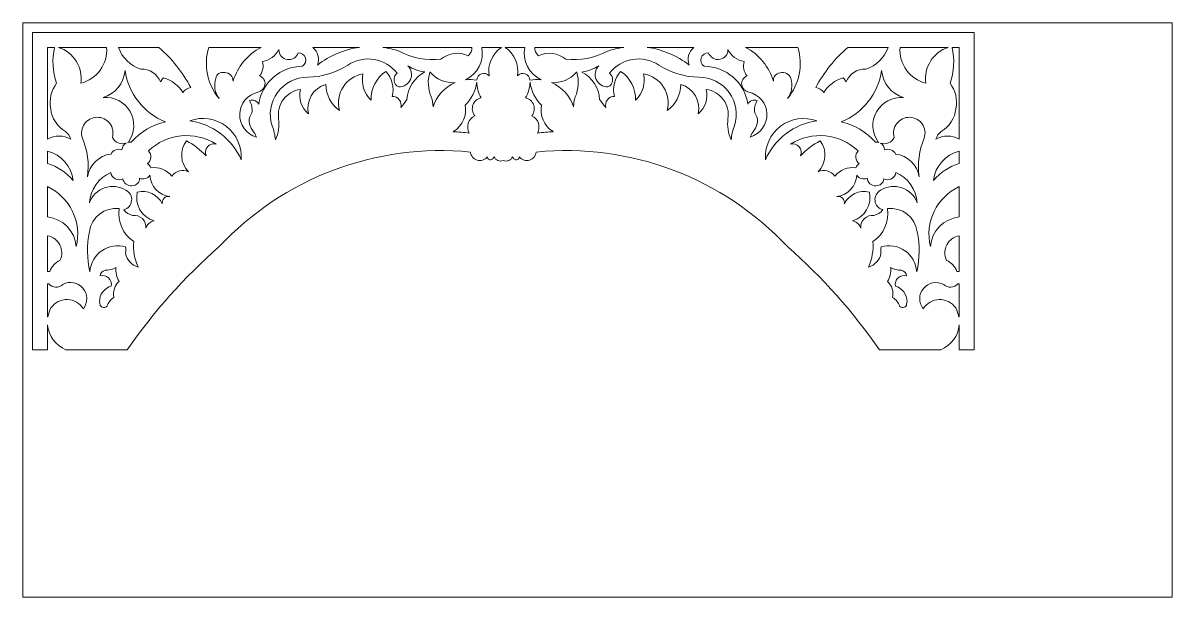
# Model space of a CAD drawing. Header units: millimetres. Extents: x 4608 to 4852, y 2926 to 3186.
# Drawn here: x 4608.1 to 4852.1, y 2926.3 to 3048.3 of the extents above; entities that cross this region are included whole.
import ezdxf

# ---------------------------------------------------------------- set-up
doc = ezdxf.new("R2010")
doc.units = ezdxf.units.MM
doc.header["$MEASUREMENT"] = 0
doc.layers.add('SITARA ALL', color=18, linetype='Continuous', true_color=0x000000)

msp = doc.modelspace()

# ---------------------------------------------------------------- linework, layer by layer
at = {"layer": 'SITARA ALL', "lineweight": 9}
for points, knots in [([(4608.12, 3048.26), (4608.12, 3048.26), (4852.12, 3048.26), (4852.12, 3048.26), (4852.12, 3048.26), (4852.12, 2926.26), (4852.12, 2926.26), (4852.12, 2926.26), (4608.12, 2926.26), (4608.12, 2926.26), (4608.12, 2926.26), (4608.12, 3048.26), (4608.12, 3048.26)], [0, 0, 0, 0, 0.25, 0.25, 0.25, 0.5, 0.5, 0.5, 0.75, 0.75, 0.75, 1, 1, 1, 1]), ([(4630.23, 2978.8), (4630.23, 2978.8), (4617.2, 2978.8), (4617.2, 2978.8), (4615.04, 2979.73), (4613.55, 2981.78), (4613.34, 2984.13), (4613.34, 2984.13), (4613.3, 2984.13), (4613.3, 2984.13), (4613.3, 2984.13), (4613.3, 2978.8), (4613.3, 2978.8), (4613.3, 2978.8), (4610.12, 2978.8), (4610.12, 2978.8), (4610.12, 2978.8), (4610.12, 3046.26), (4610.12, 3046.26), (4610.12, 3046.26), (4710.12, 3046.26), (4710.12, 3046.26), (4710.12, 3046.26), (4810.12, 3046.26), (4810.12, 3046.26), (4810.12, 3046.26), (4810.12, 2978.8), (4810.12, 2978.8), (4810.12, 2978.8), (4806.94, 2978.8), (4806.94, 2978.8), (4806.94, 2978.8), (4806.94, 2984.13), (4806.94, 2984.13), (4806.72, 2981.77), (4805.22, 2979.73), (4803.04, 2978.8), (4803.04, 2978.8), (4790.01, 2978.8), (4790.01, 2978.8), (4784.41, 2986.85), (4777.86, 2994.19), (4770.51, 3000.68), (4756.81, 3015.35), (4737.09, 3022.8), (4717.11, 3020.84), (4717.03, 3020.04), (4716.47, 3019.36), (4715.7, 3019.12), (4714.92, 3018.89), (4714.07, 3019.15), (4713.55, 3019.78), (4713.51, 3019.54), (4713.36, 3019.34), (4713.13, 3019.24), (4712.91, 3019.15), (4712.66, 3019.17), (4712.45, 3019.3), (4712.31, 3019.47), (4712.18, 3019.65), (4712.07, 3019.84), (4711.93, 3019.47), (4711.64, 3019.17), (4711.27, 3019.02), (4710.9, 3018.87), (4710.48, 3018.87), (4710.12, 3019.04), (4709.76, 3018.87), (4709.34, 3018.87), (4708.98, 3019.02), (4708.61, 3019.17), (4708.32, 3019.47), (4708.17, 3019.84), (4708.06, 3019.65), (4707.93, 3019.47), (4707.79, 3019.3), (4707.59, 3019.17), (4707.33, 3019.14), (4707.11, 3019.24), (4706.89, 3019.34), (4706.73, 3019.54), (4706.69, 3019.78), (4706.18, 3019.15), (4705.34, 3018.89), (4704.56, 3019.12), (4703.78, 3019.35), (4703.22, 3020.04), (4703.13, 3020.84), (4683.16, 3022.79), (4663.43, 3015.35), (4649.73, 3000.68), (4642.38, 2994.19), (4635.83, 2986.85), (4630.23, 2978.8)], [0, 0, 0, 0, 0.032258, 0.032258, 0.032258, 0.064516, 0.064516, 0.064516, 0.096774, 0.096774, 0.096774, 0.129032, 0.129032, 0.129032, 0.16129, 0.16129, 0.16129, 0.193548, 0.193548, 0.193548, 0.225806, 0.225806, 0.225806, 0.258065, 0.258065, 0.258065, 0.290323, 0.290323, 0.290323, 0.322581, 0.322581, 0.322581, 0.354839, 0.354839, 0.354839, 0.387097, 0.387097, 0.387097, 0.419355, 0.419355, 0.419355, 0.451613, 0.451613, 0.451613, 0.483871, 0.483871, 0.483871, 0.516129, 0.516129, 0.516129, 0.548387, 0.548387, 0.548387, 0.580645, 0.580645, 0.580645, 0.612903, 0.612903, 0.612903, 0.645161, 0.645161, 0.645161, 0.677419, 0.677419, 0.677419, 0.709677, 0.709677, 0.709677, 0.741935, 0.741935, 0.741935, 0.774194, 0.774194, 0.774194, 0.806452, 0.806452, 0.806452, 0.83871, 0.83871, 0.83871, 0.870968, 0.870968, 0.870968, 0.903226, 0.903226, 0.903226, 0.935484, 0.935484, 0.935484, 0.967742, 0.967742, 0.967742, 1, 1, 1, 1]), ([(4618.25, 3023.55), (4616.72, 3024.46), (4614.83, 3024.46), (4613.3, 3023.55), (4613.3, 3023.55), (4613.3, 3043.08), (4613.3, 3043.08), (4613.3, 3043.08), (4614.83, 3043.08), (4614.83, 3043.08), (4614.24, 3040.55), (4614.39, 3037.91), (4615.25, 3035.46), (4614.1, 3033.92), (4613.65, 3031.95), (4614.01, 3030.05), (4614.22, 3028.02), (4615.38, 3026.22), (4617.15, 3025.19), (4617.68, 3024.78), (4618.06, 3024.2), (4618.25, 3023.55)], [0, 0, 0, 0, 0.142857, 0.142857, 0.142857, 0.285714, 0.285714, 0.285714, 0.428571, 0.428571, 0.428571, 0.571429, 0.571429, 0.571429, 0.714286, 0.714286, 0.714286, 0.857143, 0.857143, 0.857143, 1, 1, 1, 1]), ([(4620.39, 3035.44), (4620.9, 3038.81), (4618.89, 3042.05), (4615.65, 3043.08), (4615.65, 3043.08), (4625.87, 3043.08), (4625.87, 3043.08), (4626.15, 3039.54), (4623.83, 3036.32), (4620.39, 3035.44)], [0, 0, 0, 0, 0.333333, 0.333333, 0.333333, 0.666667, 0.666667, 0.666667, 1, 1, 1, 1]), ([(4642.09, 3033.5), (4641.15, 3035), (4639.69, 3036.1), (4637.98, 3036.58), (4637.68, 3036.37), (4637.45, 3036.08), (4637.31, 3035.73), (4636.65, 3037.44), (4634.98, 3038.53), (4633.15, 3038.43), (4630.92, 3039.15), (4629.16, 3040.87), (4628.39, 3043.08), (4628.39, 3043.08), (4636.95, 3043.08), (4636.95, 3043.08), (4639.73, 3040.68), (4642.04, 3037.79), (4643.77, 3034.54), (4643.09, 3034.44), (4642.48, 3034.06), (4642.09, 3033.5)], [0, 0, 0, 0, 0.142857, 0.142857, 0.142857, 0.285714, 0.285714, 0.285714, 0.428571, 0.428571, 0.428571, 0.571429, 0.571429, 0.571429, 0.714286, 0.714286, 0.714286, 0.857143, 0.857143, 0.857143, 1, 1, 1, 1]), ([(4649.75, 3032.22), (4647.25, 3035.24), (4646.42, 3039.32), (4647.56, 3043.08), (4647.56, 3043.08), (4658.67, 3043.08), (4658.67, 3043.08), (4655.81, 3041.56), (4653.67, 3038.96), (4652.74, 3035.86), (4652.75, 3036.86), (4651.98, 3037.69), (4650.98, 3037.75), (4649.98, 3037.82), (4649.19, 3037.45), (4649.06, 3036.46), (4648.6, 3035.02), (4648.85, 3033.44), (4649.75, 3032.22)], [0, 0, 0, 0, 0.166667, 0.166667, 0.166667, 0.333333, 0.333333, 0.333333, 0.5, 0.5, 0.5, 0.666667, 0.666667, 0.666667, 0.833333, 0.833333, 0.833333, 1, 1, 1, 1]), ([(4670.67, 3039.32), (4671.17, 3040.66), (4670.76, 3042.18), (4669.65, 3043.08), (4669.65, 3043.08), (4679.57, 3043.08), (4679.57, 3043.08), (4676.32, 3042.64), (4673.25, 3041.34), (4670.67, 3039.32)], [0, 0, 0, 0, 0.333333, 0.333333, 0.333333, 0.666667, 0.666667, 0.666667, 1, 1, 1, 1]), ([(4696.86, 3040.57), (4693.8, 3040.22), (4690.7, 3040.82), (4687.99, 3042.28), (4686.87, 3042.65), (4685.73, 3042.92), (4684.56, 3043.08), (4684.56, 3043.08), (4703.44, 3043.08), (4703.44, 3043.08), (4703.49, 3042.4), (4703.2, 3041.73), (4702.66, 3041.31), (4700.74, 3042.19), (4698.49, 3041.9), (4696.86, 3040.57)], [0, 0, 0, 0, 0.2, 0.2, 0.2, 0.4, 0.4, 0.4, 0.6, 0.6, 0.6, 0.8, 0.8, 0.8, 1, 1, 1, 1]), ([(4704.48, 3036.13), (4703.69, 3036.26), (4702.89, 3036.28), (4702.1, 3036.18), (4704.69, 3037.42), (4706.11, 3040.26), (4705.54, 3043.08), (4705.54, 3043.08), (4709.73, 3043.08), (4709.73, 3043.08), (4707.77, 3041.75), (4706.74, 3039.41), (4707.09, 3037.06), (4706.68, 3037.51), (4706.04, 3037.66), (4705.47, 3037.46), (4704.9, 3037.25), (4704.51, 3036.74), (4704.48, 3036.13)], [0, 0, 0, 0, 0.166667, 0.166667, 0.166667, 0.333333, 0.333333, 0.333333, 0.5, 0.5, 0.5, 0.666667, 0.666667, 0.666667, 0.833333, 0.833333, 0.833333, 1, 1, 1, 1]), ([(4715.76, 3036.13), (4715.72, 3036.74), (4715.33, 3037.26), (4714.76, 3037.46), (4714.19, 3037.66), (4713.56, 3037.51), (4713.16, 3037.06), (4713.5, 3039.41), (4712.48, 3041.75), (4710.51, 3043.08), (4710.51, 3043.08), (4714.7, 3043.08), (4714.7, 3043.08), (4714.13, 3040.26), (4715.55, 3037.42), (4718.15, 3036.18), (4717.35, 3036.28), (4716.55, 3036.26), (4715.76, 3036.13)], [0, 0, 0, 0, 0.166667, 0.166667, 0.166667, 0.333333, 0.333333, 0.333333, 0.5, 0.5, 0.5, 0.666667, 0.666667, 0.666667, 0.833333, 0.833333, 0.833333, 1, 1, 1, 1]), ([(4723.38, 3040.57), (4721.75, 3041.9), (4719.5, 3042.2), (4717.59, 3041.31), (4717.05, 3041.73), (4716.75, 3042.4), (4716.8, 3043.08), (4716.8, 3043.08), (4735.68, 3043.08), (4735.68, 3043.08), (4734.51, 3042.92), (4733.37, 3042.65), (4732.25, 3042.28), (4729.54, 3040.82), (4726.44, 3040.22), (4723.38, 3040.57)], [0, 0, 0, 0, 0.2, 0.2, 0.2, 0.4, 0.4, 0.4, 0.6, 0.6, 0.6, 0.8, 0.8, 0.8, 1, 1, 1, 1]), ([(4749.58, 3039.32), (4746.99, 3041.34), (4743.92, 3042.64), (4740.67, 3043.08), (4740.67, 3043.08), (4750.59, 3043.08), (4750.59, 3043.08), (4749.48, 3042.18), (4749.07, 3040.66), (4749.58, 3039.32)], [0, 0, 0, 0, 0.333333, 0.333333, 0.333333, 0.666667, 0.666667, 0.666667, 1, 1, 1, 1]), ([(4770.49, 3032.22), (4771.39, 3033.44), (4771.64, 3035.02), (4771.18, 3036.46), (4770.87, 3037.41), (4769.87, 3037.95), (4768.9, 3037.69), (4767.94, 3037.44), (4767.3, 3036.84), (4767.5, 3035.86), (4766.57, 3038.96), (4764.43, 3041.56), (4761.57, 3043.08), (4761.57, 3043.08), (4772.69, 3043.08), (4772.69, 3043.08), (4773.82, 3039.32), (4772.99, 3035.25), (4770.49, 3032.22)], [0, 0, 0, 0, 0.166667, 0.166667, 0.166667, 0.333333, 0.333333, 0.333333, 0.5, 0.5, 0.5, 0.666667, 0.666667, 0.666667, 0.833333, 0.833333, 0.833333, 1, 1, 1, 1]), ([(4778.15, 3033.5), (4777.76, 3034.06), (4777.15, 3034.44), (4776.47, 3034.54), (4778.2, 3037.79), (4780.51, 3040.68), (4783.29, 3043.08), (4783.29, 3043.08), (4791.85, 3043.08), (4791.85, 3043.08), (4791.08, 3040.87), (4789.32, 3039.15), (4787.09, 3038.43), (4785.26, 3038.53), (4783.59, 3037.44), (4782.93, 3035.73), (4782.8, 3036.08), (4782.56, 3036.37), (4782.26, 3036.58), (4780.56, 3036.1), (4779.09, 3035), (4778.15, 3033.5)], [0, 0, 0, 0, 0.142857, 0.142857, 0.142857, 0.285714, 0.285714, 0.285714, 0.428571, 0.428571, 0.428571, 0.571429, 0.571429, 0.571429, 0.714286, 0.714286, 0.714286, 0.857143, 0.857143, 0.857143, 1, 1, 1, 1]), ([(4799.85, 3035.44), (4796.41, 3036.31), (4794.1, 3039.54), (4794.37, 3043.08), (4794.37, 3043.08), (4804.59, 3043.08), (4804.59, 3043.08), (4801.35, 3042.04), (4799.34, 3038.81), (4799.85, 3035.44)], [0, 0, 0, 0, 0.333333, 0.333333, 0.333333, 0.666667, 0.666667, 0.666667, 1, 1, 1, 1]), ([(4801.99, 3023.55), (4802.18, 3024.2), (4802.56, 3024.78), (4803.1, 3025.19), (4804.86, 3026.22), (4806.02, 3028.02), (4806.23, 3030.05), (4806.6, 3031.95), (4806.14, 3033.92), (4804.99, 3035.46), (4805.86, 3037.91), (4806, 3040.55), (4805.41, 3043.08), (4805.41, 3043.08), (4806.94, 3043.08), (4806.94, 3043.08), (4806.94, 3043.08), (4806.94, 3023.55), (4806.94, 3023.55), (4805.41, 3024.46), (4803.52, 3024.46), (4801.99, 3023.55)], [0, 0, 0, 0, 0.142857, 0.142857, 0.142857, 0.285714, 0.285714, 0.285714, 0.428571, 0.428571, 0.428571, 0.571429, 0.571429, 0.571429, 0.714286, 0.714286, 0.714286, 0.857143, 0.857143, 0.857143, 1, 1, 1, 1]), ([(4657.69, 3024.01), (4655.55, 3024.64), (4654.09, 3026.63), (4654.14, 3028.86), (4654.19, 3031.09), (4655.81, 3033.04), (4657.98, 3033.57), (4658.79, 3033.68), (4659.42, 3034.33), (4659.51, 3035.15), (4659.6, 3035.97), (4659.15, 3036.72), (4658.38, 3037), (4659.05, 3037.87), (4659.27, 3039.01), (4658.99, 3040.07), (4660.47, 3040.34), (4661.75, 3041.27), (4662.46, 3042.6), (4662.45, 3041.54), (4663.23, 3040.65), (4664.28, 3040.51), (4665.32, 3040.38), (4666.27, 3040.9), (4666.53, 3041.92), (4667.23, 3041.96), (4667.87, 3041.53), (4668.1, 3040.87), (4668.33, 3040.21), (4668.07, 3039.46), (4667.5, 3039.06), (4662.82, 3039.05), (4658.87, 3035.63), (4658.18, 3031.01), (4657.81, 3031.71), (4656.99, 3032.04), (4656.24, 3031.79), (4656.68, 3031), (4656.86, 3030.09), (4656.75, 3029.2), (4655.91, 3028.1), (4655.95, 3026.57), (4656.84, 3025.51), (4657.2, 3025.05), (4657.48, 3024.55), (4657.69, 3024.01)], [0, 0, 0, 0, 0.066667, 0.066667, 0.066667, 0.133333, 0.133333, 0.133333, 0.2, 0.2, 0.2, 0.266667, 0.266667, 0.266667, 0.333333, 0.333333, 0.333333, 0.4, 0.4, 0.4, 0.466667, 0.466667, 0.466667, 0.533333, 0.533333, 0.533333, 0.6, 0.6, 0.6, 0.666667, 0.666667, 0.666667, 0.733333, 0.733333, 0.733333, 0.8, 0.8, 0.8, 0.866667, 0.866667, 0.866667, 0.933333, 0.933333, 0.933333, 1, 1, 1, 1]), ([(4661.72, 3023.44), (4661.65, 3024.45), (4661.41, 3025.45), (4661.02, 3026.39), (4660.24, 3028.8), (4660.66, 3031.44), (4662.15, 3033.49), (4663.65, 3035.54), (4666.06, 3036.74), (4668.59, 3036.72), (4671.62, 3036.78), (4674.57, 3037.68), (4677.12, 3039.33), (4680.52, 3041.58), (4685.09, 3040.8), (4687.57, 3037.57), (4687.09, 3037.21), (4686.84, 3036.61), (4686.91, 3036.01), (4686.98, 3035.41), (4687.36, 3034.9), (4687.91, 3034.66), (4688.99, 3034.65), (4689.97, 3035.29), (4690.4, 3036.28), (4690.82, 3037.27), (4690.62, 3038.4), (4689.87, 3039.18), (4690.94, 3038.46), (4692.17, 3038.01), (4693.44, 3037.85), (4691.26, 3036.68), (4689.83, 3034.47), (4689.66, 3032), (4689.3, 3031.39), (4688.85, 3030.83), (4688.34, 3030.33), (4688.51, 3030.89), (4688.39, 3031.5), (4688.03, 3031.96), (4687.66, 3032.42), (4687.1, 3032.67), (4686.52, 3032.64), (4687, 3034.53), (4686.5, 3036.53), (4685.2, 3037.98), (4683.18, 3036.62), (4681.99, 3034.32), (4682.05, 3031.87), (4680.54, 3033.3), (4679.89, 3035.4), (4680.32, 3037.43), (4678.58, 3037.14), (4677.04, 3036.13), (4676.09, 3034.64), (4675.14, 3033.15), (4674.86, 3031.34), (4675.34, 3029.64), (4673.55, 3030.93), (4672.47, 3032.99), (4672.43, 3035.2), (4669.73, 3034.42), (4668.12, 3031.67), (4668.77, 3028.94), (4667.23, 3030.18), (4666.55, 3032.21), (4667.03, 3034.13), (4665.58, 3033.93), (4664.28, 3033.16), (4663.41, 3031.99), (4662.54, 3030.82), (4662.18, 3029.36), (4662.41, 3027.92), (4662.62, 3026.39), (4662.38, 3024.84), (4661.72, 3023.44)], [0, 0, 0, 0, 0.04, 0.04, 0.04, 0.08, 0.08, 0.08, 0.12, 0.12, 0.12, 0.16, 0.16, 0.16, 0.2, 0.2, 0.2, 0.24, 0.24, 0.24, 0.28, 0.28, 0.28, 0.32, 0.32, 0.32, 0.36, 0.36, 0.36, 0.4, 0.4, 0.4, 0.44, 0.44, 0.44, 0.48, 0.48, 0.48, 0.52, 0.52, 0.52, 0.56, 0.56, 0.56, 0.6, 0.6, 0.6, 0.64, 0.64, 0.64, 0.68, 0.68, 0.68, 0.72, 0.72, 0.72, 0.76, 0.76, 0.76, 0.8, 0.8, 0.8, 0.84, 0.84, 0.84, 0.88, 0.88, 0.88, 0.92, 0.92, 0.92, 0.96, 0.96, 0.96, 1, 1, 1, 1]), ([(4758.52, 3023.44), (4757.86, 3024.84), (4757.63, 3026.39), (4757.83, 3027.92), (4758.06, 3029.36), (4757.7, 3030.83), (4756.83, 3032), (4755.96, 3033.17), (4754.66, 3033.94), (4753.21, 3034.13), (4753.69, 3032.21), (4753.01, 3030.19), (4751.47, 3028.94), (4752.12, 3031.67), (4750.51, 3034.42), (4747.82, 3035.2), (4747.77, 3032.99), (4746.69, 3030.93), (4744.9, 3029.64), (4745.37, 3031.34), (4745.1, 3033.16), (4744.15, 3034.65), (4743.19, 3036.14), (4741.66, 3037.14), (4739.92, 3037.43), (4740.36, 3035.4), (4739.7, 3033.3), (4738.2, 3031.87), (4738.25, 3034.32), (4737.07, 3036.62), (4735.04, 3037.98), (4733.74, 3036.53), (4733.24, 3034.53), (4733.73, 3032.64), (4733.14, 3032.67), (4732.58, 3032.42), (4732.21, 3031.96), (4731.85, 3031.5), (4731.73, 3030.89), (4731.9, 3030.33), (4731.39, 3030.83), (4730.94, 3031.39), (4730.58, 3032), (4730.42, 3034.46), (4728.99, 3036.67), (4726.81, 3037.84), (4728.09, 3038.01), (4729.3, 3038.46), (4730.37, 3039.18), (4729.62, 3038.4), (4729.42, 3037.25), (4729.85, 3036.26), (4730.29, 3035.27), (4731.25, 3034.64), (4732.33, 3034.66), (4732.88, 3034.9), (4733.27, 3035.42), (4733.34, 3036.02), (4733.4, 3036.62), (4733.15, 3037.21), (4732.67, 3037.57), (4735.15, 3040.81), (4739.72, 3041.57), (4743.13, 3039.33), (4745.67, 3037.68), (4748.62, 3036.78), (4751.65, 3036.72), (4754.18, 3036.75), (4756.58, 3035.55), (4758.08, 3033.51), (4759.58, 3031.46), (4760, 3028.8), (4759.22, 3026.39), (4758.83, 3025.45), (4758.59, 3024.45), (4758.52, 3023.44)], [0, 0, 0, 0, 0.04, 0.04, 0.04, 0.08, 0.08, 0.08, 0.12, 0.12, 0.12, 0.16, 0.16, 0.16, 0.2, 0.2, 0.2, 0.24, 0.24, 0.24, 0.28, 0.28, 0.28, 0.32, 0.32, 0.32, 0.36, 0.36, 0.36, 0.4, 0.4, 0.4, 0.44, 0.44, 0.44, 0.48, 0.48, 0.48, 0.52, 0.52, 0.52, 0.56, 0.56, 0.56, 0.6, 0.6, 0.6, 0.64, 0.64, 0.64, 0.68, 0.68, 0.68, 0.72, 0.72, 0.72, 0.76, 0.76, 0.76, 0.8, 0.8, 0.8, 0.84, 0.84, 0.84, 0.88, 0.88, 0.88, 0.92, 0.92, 0.92, 0.96, 0.96, 0.96, 1, 1, 1, 1]), ([(4762.55, 3024.01), (4762.76, 3024.55), (4763.05, 3025.05), (4763.4, 3025.51), (4764.29, 3026.57), (4764.33, 3028.1), (4763.5, 3029.2), (4763.38, 3030.09), (4763.56, 3031), (4764.01, 3031.79), (4763.25, 3032.04), (4762.43, 3031.71), (4762.06, 3031.01), (4761.37, 3035.63), (4757.42, 3039.05), (4752.75, 3039.06), (4752.16, 3039.45), (4751.91, 3040.18), (4752.13, 3040.85), (4752.35, 3041.51), (4753.01, 3041.95), (4753.71, 3041.92), (4754.05, 3040.92), (4755.08, 3040.32), (4756.11, 3040.54), (4757.15, 3040.75), (4757.87, 3041.55), (4757.78, 3042.6), (4758.49, 3041.27), (4759.77, 3040.34), (4761.25, 3040.07), (4760.97, 3039.01), (4761.19, 3037.87), (4761.87, 3037), (4761.1, 3036.71), (4760.63, 3035.93), (4760.74, 3035.11), (4760.84, 3034.3), (4761.45, 3033.67), (4762.26, 3033.57), (4764.44, 3033.07), (4766.01, 3031.18), (4766.1, 3028.95), (4766.19, 3026.71), (4764.68, 3024.68), (4762.55, 3024.01)], [0, 0, 0, 0, 0.066667, 0.066667, 0.066667, 0.133333, 0.133333, 0.133333, 0.2, 0.2, 0.2, 0.266667, 0.266667, 0.266667, 0.333333, 0.333333, 0.333333, 0.4, 0.4, 0.4, 0.466667, 0.466667, 0.466667, 0.533333, 0.533333, 0.533333, 0.6, 0.6, 0.6, 0.666667, 0.666667, 0.666667, 0.733333, 0.733333, 0.733333, 0.8, 0.8, 0.8, 0.866667, 0.866667, 0.866667, 0.933333, 0.933333, 0.933333, 1, 1, 1, 1]), ([(4630.35, 3022.87), (4630.4, 3022.9), (4630.45, 3022.93), (4630.5, 3022.96), (4631.88, 3024.85), (4632.02, 3027.39), (4630.86, 3029.42), (4629.7, 3031.46), (4627.48, 3032.63), (4625.15, 3032.4), (4627.74, 3033.16), (4629.58, 3035.45), (4629.79, 3038.14), (4630.51, 3033.24), (4633.78, 3029.1), (4638.37, 3027.24), (4635.56, 3026.59), (4633.03, 3025.1), (4631.1, 3022.96), (4630.85, 3022.98), (4630.59, 3022.95), (4630.35, 3022.87)], [0, 0, 0, 0, 0.142857, 0.142857, 0.142857, 0.285714, 0.285714, 0.285714, 0.428571, 0.428571, 0.428571, 0.571429, 0.571429, 0.571429, 0.714286, 0.714286, 0.714286, 0.857143, 0.857143, 0.857143, 1, 1, 1, 1]), ([(4789.89, 3022.87), (4789.65, 3022.95), (4789.4, 3022.98), (4789.14, 3022.96), (4787.21, 3025.1), (4784.68, 3026.59), (4781.87, 3027.24), (4786.47, 3029.1), (4789.73, 3033.24), (4790.46, 3038.14), (4790.66, 3035.45), (4792.51, 3033.16), (4795.1, 3032.4), (4792.76, 3032.62), (4790.51, 3031.44), (4789.36, 3029.39), (4788.21, 3027.35), (4788.35, 3024.85), (4789.74, 3022.96), (4789.79, 3022.93), (4789.84, 3022.9), (4789.89, 3022.87)], [0, 0, 0, 0, 0.142857, 0.142857, 0.142857, 0.285714, 0.285714, 0.285714, 0.428571, 0.428571, 0.428571, 0.571429, 0.571429, 0.571429, 0.714286, 0.714286, 0.714286, 0.857143, 0.857143, 0.857143, 1, 1, 1, 1]), ([(4694.51, 3037.78), (4694.51, 3037.78), (4694.61, 3037.78), (4694.61, 3037.78), (4695.91, 3036.24), (4697.87, 3035.43), (4699.88, 3035.59), (4697.65, 3034.64), (4695.93, 3032.76), (4695.19, 3030.45), (4695.21, 3031.16), (4695.09, 3031.87), (4694.83, 3032.53), (4694.11, 3034.19), (4693.99, 3036.05), (4694.51, 3037.78)], [0, 0, 0, 0, 0.2, 0.2, 0.2, 0.4, 0.4, 0.4, 0.6, 0.6, 0.6, 0.8, 0.8, 0.8, 1, 1, 1, 1]), ([(4699.5, 3025.16), (4699.5, 3025.16), (4699.63, 3025.24), (4699.63, 3025.24), (4701.49, 3026.42), (4702.43, 3028.63), (4701.99, 3030.79), (4703.37, 3032.08), (4704.25, 3033.81), (4704.47, 3035.68), (4704.49, 3034.51), (4704.82, 3033.36), (4705.43, 3032.35), (4704.62, 3032.19), (4703.95, 3031.61), (4703.68, 3030.84), (4703.4, 3030.06), (4703.54, 3029.2), (4704.06, 3028.56), (4703.4, 3028.24), (4702.9, 3027.66), (4702.68, 3026.96), (4702.45, 3026.26), (4702.51, 3025.51), (4702.86, 3024.86), (4701.74, 3024.99), (4700.62, 3025.09), (4699.5, 3025.16)], [0, 0, 0, 0, 0.111111, 0.111111, 0.111111, 0.222222, 0.222222, 0.222222, 0.333333, 0.333333, 0.333333, 0.444444, 0.444444, 0.444444, 0.555556, 0.555556, 0.555556, 0.666667, 0.666667, 0.666667, 0.777778, 0.777778, 0.777778, 0.888889, 0.888889, 0.888889, 1, 1, 1, 1]), ([(4720.74, 3025.16), (4719.62, 3025.09), (4718.5, 3024.99), (4717.39, 3024.86), (4717.73, 3025.51), (4717.79, 3026.27), (4717.57, 3026.96), (4717.34, 3027.66), (4716.84, 3028.24), (4716.18, 3028.56), (4716.7, 3029.2), (4716.84, 3030.07), (4716.56, 3030.85), (4716.28, 3031.62), (4715.62, 3032.19), (4714.81, 3032.35), (4715.44, 3033.36), (4715.78, 3034.51), (4715.8, 3035.68), (4716.01, 3033.82), (4716.88, 3032.08), (4718.25, 3030.79), (4717.81, 3028.63), (4718.75, 3026.42), (4720.61, 3025.24), (4720.61, 3025.24), (4720.74, 3025.16), (4720.74, 3025.16)], [0, 0, 0, 0, 0.111111, 0.111111, 0.111111, 0.222222, 0.222222, 0.222222, 0.333333, 0.333333, 0.333333, 0.444444, 0.444444, 0.444444, 0.555556, 0.555556, 0.555556, 0.666667, 0.666667, 0.666667, 0.777778, 0.777778, 0.777778, 0.888889, 0.888889, 0.888889, 1, 1, 1, 1]), ([(4725.74, 3037.78), (4726.25, 3036.05), (4726.13, 3034.19), (4725.41, 3032.53), (4725.15, 3031.87), (4725.03, 3031.16), (4725.05, 3030.45), (4724.31, 3032.76), (4722.6, 3034.64), (4720.36, 3035.59), (4722.37, 3035.43), (4724.33, 3036.24), (4725.64, 3037.78), (4725.64, 3037.78), (4725.74, 3037.78), (4725.74, 3037.78)], [0, 0, 0, 0, 0.2, 0.2, 0.2, 0.4, 0.4, 0.4, 0.6, 0.6, 0.6, 0.8, 0.8, 0.8, 1, 1, 1, 1]), ([(4621.81, 3015.58), (4622.2, 3018.37), (4621.84, 3021.21), (4620.75, 3023.81), (4620.4, 3024.82), (4620.56, 3025.93), (4621.17, 3026.8), (4621.78, 3027.67), (4622.77, 3028.2), (4623.84, 3028.22), (4624.9, 3028.25), (4625.91, 3027.76), (4626.56, 3026.92), (4627.2, 3026.07), (4627.4, 3024.96), (4627.1, 3023.94), (4627.63, 3022.84), (4628.91, 3022.32), (4630.06, 3022.74), (4629.52, 3022.45), (4629.18, 3021.89), (4629.14, 3021.28), (4628.26, 3021.66), (4627.23, 3021.27), (4626.82, 3020.4), (4624.26, 3020.09), (4622.22, 3018.13), (4621.81, 3015.58)], [0, 0, 0, 0, 0.111111, 0.111111, 0.111111, 0.222222, 0.222222, 0.222222, 0.333333, 0.333333, 0.333333, 0.444444, 0.444444, 0.444444, 0.555556, 0.555556, 0.555556, 0.666667, 0.666667, 0.666667, 0.777778, 0.777778, 0.777778, 0.888889, 0.888889, 0.888889, 1, 1, 1, 1]), ([(4654.46, 3019.2), (4652.49, 3023.66), (4648.36, 3026.79), (4643.54, 3027.47), (4646.13, 3028.42), (4649.04, 3027.99), (4651.25, 3026.32), (4653.45, 3024.66), (4654.66, 3021.96), (4654.46, 3019.2)], [0, 0, 0, 0, 0.333333, 0.333333, 0.333333, 0.666667, 0.666667, 0.666667, 1, 1, 1, 1]), ([(4765.78, 3019.2), (4765.57, 3021.96), (4766.77, 3024.63), (4768.98, 3026.31), (4771.18, 3027.98), (4774.11, 3028.41), (4776.71, 3027.47), (4771.88, 3026.79), (4767.75, 3023.66), (4765.78, 3019.2)], [0, 0, 0, 0, 0.333333, 0.333333, 0.333333, 0.666667, 0.666667, 0.666667, 1, 1, 1, 1]), ([(4798.43, 3015.58), (4798.03, 3018.13), (4795.98, 3020.09), (4793.42, 3020.4), (4793.01, 3021.27), (4791.98, 3021.66), (4791.1, 3021.28), (4791.07, 3021.89), (4790.72, 3022.45), (4790.18, 3022.74), (4791.33, 3022.32), (4792.61, 3022.84), (4793.14, 3023.94), (4792.84, 3024.96), (4793.04, 3026.07), (4793.68, 3026.91), (4794.33, 3027.76), (4795.34, 3028.24), (4796.41, 3028.22), (4797.47, 3028.2), (4798.46, 3027.68), (4799.07, 3026.81), (4799.68, 3025.94), (4799.83, 3024.82), (4799.49, 3023.81), (4798.41, 3021.21), (4798.04, 3018.37), (4798.43, 3015.58)], [0, 0, 0, 0, 0.111111, 0.111111, 0.111111, 0.222222, 0.222222, 0.222222, 0.333333, 0.333333, 0.333333, 0.444444, 0.444444, 0.444444, 0.555556, 0.555556, 0.555556, 0.666667, 0.666667, 0.666667, 0.777778, 0.777778, 0.777778, 0.888889, 0.888889, 0.888889, 1, 1, 1, 1]), ([(4639.74, 3015.73), (4638.64, 3017.04), (4636.96, 3017.71), (4635.26, 3017.5), (4635.13, 3017.86), (4634.88, 3018.17), (4634.56, 3018.38), (4634.98, 3018.68), (4635.24, 3019.16), (4635.27, 3019.67), (4635.31, 3020.19), (4635.13, 3020.69), (4634.76, 3021.06), (4638.64, 3024.81), (4644.6, 3025.4), (4649.14, 3022.49), (4648.47, 3022.68), (4647.75, 3022.46), (4647.29, 3021.94), (4646.83, 3021.41), (4646.71, 3020.68), (4646.99, 3020.04), (4645.81, 3021.34), (4644.39, 3022.41), (4642.81, 3023.19), (4641.31, 3021.2), (4641.51, 3018.41), (4643.28, 3016.65), (4642.03, 3017.22), (4640.55, 3016.84), (4639.74, 3015.73)], [0, 0, 0, 0, 0.1, 0.1, 0.1, 0.2, 0.2, 0.2, 0.3, 0.3, 0.3, 0.4, 0.4, 0.4, 0.5, 0.5, 0.5, 0.6, 0.6, 0.6, 0.7, 0.7, 0.7, 0.8, 0.8, 0.8, 0.9, 0.9, 0.9, 1, 1, 1, 1]), ([(4780.51, 3015.73), (4779.69, 3016.84), (4778.21, 3017.22), (4776.96, 3016.65), (4778.73, 3018.41), (4778.93, 3021.2), (4777.43, 3023.19), (4775.85, 3022.41), (4774.44, 3021.34), (4773.25, 3020.04), (4773.53, 3020.68), (4773.4, 3021.42), (4772.94, 3021.94), (4772.48, 3022.47), (4771.77, 3022.68), (4771.1, 3022.49), (4775.64, 3025.4), (4781.6, 3024.81), (4785.48, 3021.06), (4785.12, 3020.69), (4784.93, 3020.19), (4784.97, 3019.67), (4785.01, 3019.15), (4785.27, 3018.68), (4785.68, 3018.38), (4785.36, 3018.17), (4785.12, 3017.86), (4784.98, 3017.5), (4783.29, 3017.71), (4781.6, 3017.04), (4780.51, 3015.73)], [0, 0, 0, 0, 0.1, 0.1, 0.1, 0.2, 0.2, 0.2, 0.3, 0.3, 0.3, 0.4, 0.4, 0.4, 0.5, 0.5, 0.5, 0.6, 0.6, 0.6, 0.7, 0.7, 0.7, 0.8, 0.8, 0.8, 0.9, 0.9, 0.9, 1, 1, 1, 1]), ([(4618.75, 3014.81), (4617.33, 3016.52), (4615.43, 3017.76), (4613.3, 3018.39), (4613.3, 3018.39), (4613.3, 3020.99), (4613.3, 3020.99), (4616.24, 3020.29), (4618.43, 3017.81), (4618.75, 3014.81)], [0, 0, 0, 0, 0.333333, 0.333333, 0.333333, 0.666667, 0.666667, 0.666667, 1, 1, 1, 1]), ([(4801.49, 3014.81), (4801.81, 3017.82), (4804, 3020.29), (4806.94, 3020.99), (4806.94, 3020.99), (4806.94, 3018.39), (4806.94, 3018.39), (4804.81, 3017.76), (4802.91, 3016.52), (4801.49, 3014.81)], [0, 0, 0, 0, 0.333333, 0.333333, 0.333333, 0.666667, 0.666667, 0.666667, 1, 1, 1, 1]), ([(4634.23, 3004.63), (4634.31, 3005.39), (4634.04, 3006.15), (4633.48, 3006.68), (4632.93, 3007.21), (4632.17, 3007.46), (4631.41, 3007.35), (4630.66, 3007.53), (4629.99, 3007.97), (4629.53, 3008.59), (4630.43, 3008.82), (4631.09, 3009.58), (4631.19, 3010.5), (4631.29, 3011.42), (4630.82, 3012.29), (4629.99, 3012.7), (4628.64, 3013.55), (4626.97, 3013.75), (4625.46, 3013.23), (4623.95, 3012.7), (4622.76, 3011.53), (4622.22, 3010.03), (4622.43, 3012.85), (4624.18, 3015.34), (4626.76, 3016.5), (4626.83, 3015.93), (4627.18, 3015.42), (4627.7, 3015.15), (4628.21, 3014.88), (4628.82, 3014.87), (4629.34, 3015.14), (4629.5, 3014.22), (4630.34, 3013.58), (4631.27, 3013.67), (4632.2, 3013.76), (4632.89, 3014.32), (4632.88, 3015.25), (4633.68, 3014.91), (4634.6, 3015.18), (4635.07, 3015.9), (4635.2, 3013.56), (4636.98, 3011.66), (4639.3, 3011.37), (4638.86, 3011.47), (4638.4, 3011.33), (4638.08, 3011.02), (4637.76, 3010.7), (4637.62, 3010.25), (4637.71, 3009.81), (4636.75, 3011.79), (4634.54, 3012.84), (4632.4, 3012.34), (4631.78, 3009.67), (4633.34, 3006.98), (4635.96, 3006.19), (4635.13, 3006.04), (4634.46, 3005.43), (4634.23, 3004.63)], [0, 0, 0, 0, 0.052632, 0.052632, 0.052632, 0.105263, 0.105263, 0.105263, 0.157895, 0.157895, 0.157895, 0.210526, 0.210526, 0.210526, 0.263158, 0.263158, 0.263158, 0.315789, 0.315789, 0.315789, 0.368421, 0.368421, 0.368421, 0.421053, 0.421053, 0.421053, 0.473684, 0.473684, 0.473684, 0.526316, 0.526316, 0.526316, 0.578947, 0.578947, 0.578947, 0.631579, 0.631579, 0.631579, 0.684211, 0.684211, 0.684211, 0.736842, 0.736842, 0.736842, 0.789474, 0.789474, 0.789474, 0.842105, 0.842105, 0.842105, 0.894737, 0.894737, 0.894737, 0.947368, 0.947368, 0.947368, 1, 1, 1, 1]), ([(4786.01, 3004.63), (4785.78, 3005.43), (4785.11, 3006.04), (4784.28, 3006.19), (4786.9, 3006.98), (4788.46, 3009.67), (4787.85, 3012.34), (4785.7, 3012.84), (4783.49, 3011.79), (4782.53, 3009.81), (4782.62, 3010.25), (4782.48, 3010.7), (4782.16, 3011.02), (4781.84, 3011.34), (4781.39, 3011.47), (4780.95, 3011.37), (4783.27, 3011.66), (4785.04, 3013.56), (4785.17, 3015.9), (4785.65, 3015.18), (4786.57, 3014.91), (4787.36, 3015.25), (4787.47, 3014.32), (4788.27, 3013.63), (4789.2, 3013.66), (4790.13, 3013.69), (4790.86, 3014.21), (4790.91, 3015.14), (4791.42, 3014.87), (4792.04, 3014.88), (4792.55, 3015.15), (4793.06, 3015.43), (4793.41, 3015.93), (4793.48, 3016.5), (4796.07, 3015.34), (4797.81, 3012.85), (4798.02, 3010.03), (4797.48, 3011.53), (4796.29, 3012.71), (4794.77, 3013.23), (4793.26, 3013.75), (4791.6, 3013.56), (4790.25, 3012.7), (4789.42, 3012.28), (4788.95, 3011.39), (4789.05, 3010.48), (4789.16, 3009.56), (4789.81, 3008.81), (4790.71, 3008.59), (4790.25, 3007.97), (4789.59, 3007.53), (4788.83, 3007.35), (4788.07, 3007.46), (4787.31, 3007.21), (4786.76, 3006.67), (4786.2, 3006.14), (4785.93, 3005.39), (4786.01, 3004.63)], [0, 0, 0, 0, 0.052632, 0.052632, 0.052632, 0.105263, 0.105263, 0.105263, 0.157895, 0.157895, 0.157895, 0.210526, 0.210526, 0.210526, 0.263158, 0.263158, 0.263158, 0.315789, 0.315789, 0.315789, 0.368421, 0.368421, 0.368421, 0.421053, 0.421053, 0.421053, 0.473684, 0.473684, 0.473684, 0.526316, 0.526316, 0.526316, 0.578947, 0.578947, 0.578947, 0.631579, 0.631579, 0.631579, 0.684211, 0.684211, 0.684211, 0.736842, 0.736842, 0.736842, 0.789474, 0.789474, 0.789474, 0.842105, 0.842105, 0.842105, 0.894737, 0.894737, 0.894737, 0.947368, 0.947368, 0.947368, 1, 1, 1, 1]), ([(4619.43, 3000.73), (4619.17, 3004.04), (4616.6, 3006.69), (4613.3, 3007.05), (4613.3, 3007.05), (4613.3, 3013.49), (4613.3, 3013.49), (4618.12, 3011.24), (4620.68, 3005.9), (4619.43, 3000.73)], [0, 0, 0, 0, 0.333333, 0.333333, 0.333333, 0.666667, 0.666667, 0.666667, 1, 1, 1, 1]), ([(4800.81, 3000.73), (4799.56, 3005.9), (4802.13, 3011.23), (4806.94, 3013.49), (4806.94, 3013.49), (4806.94, 3007.05), (4806.94, 3007.05), (4803.64, 3006.69), (4801.07, 3004.04), (4800.81, 3000.73)], [0, 0, 0, 0, 0.333333, 0.333333, 0.333333, 0.666667, 0.666667, 0.666667, 1, 1, 1, 1]), ([(4622.35, 2995.39), (4621.71, 2998.19), (4621.66, 3001.09), (4622.22, 3003.91), (4622.64, 3007), (4625.47, 3009.18), (4628.57, 3008.8), (4628.17, 3006.07), (4629.35, 3003.35), (4631.63, 3001.79), (4631.49, 2999.95), (4631.81, 2998.1), (4632.55, 2996.4), (4631.21, 2996.79), (4630.19, 2997.9), (4629.92, 2999.27), (4630, 2999.74), (4629.99, 3000.21), (4629.91, 3000.68), (4628.18, 3001.2), (4626.31, 3000.9), (4624.84, 2999.87), (4623.36, 2998.83), (4622.44, 2997.19), (4622.35, 2995.39)], [0, 0, 0, 0, 0.125, 0.125, 0.125, 0.25, 0.25, 0.25, 0.375, 0.375, 0.375, 0.5, 0.5, 0.5, 0.625, 0.625, 0.625, 0.75, 0.75, 0.75, 0.875, 0.875, 0.875, 1, 1, 1, 1]), ([(4797.9, 2995.39), (4797.79, 2997.19), (4796.87, 2998.84), (4795.39, 2999.87), (4793.92, 3000.91), (4792.06, 3001.21), (4790.33, 3000.68), (4790.25, 3000.21), (4790.25, 2999.74), (4790.32, 2999.27), (4790.05, 2997.9), (4789.04, 2996.79), (4787.69, 2996.4), (4788.43, 2998.1), (4788.75, 2999.95), (4788.62, 3001.79), (4790.89, 3003.36), (4792.07, 3006.07), (4791.67, 3008.8), (4794.77, 3009.19), (4797.6, 3007), (4798.02, 3003.91), (4798.58, 3001.09), (4798.54, 2998.19), (4797.9, 2995.39)], [0, 0, 0, 0, 0.125, 0.125, 0.125, 0.25, 0.25, 0.25, 0.375, 0.375, 0.375, 0.5, 0.5, 0.5, 0.625, 0.625, 0.625, 0.75, 0.75, 0.75, 0.875, 0.875, 0.875, 1, 1, 1, 1]), ([(4613.79, 2995.46), (4613.79, 2995.46), (4613.3, 2995.46), (4613.3, 2995.46), (4613.3, 2995.46), (4613.3, 3003.02), (4613.3, 3003.02), (4614.44, 3002.83), (4615.43, 3002.12), (4615.96, 3001.09), (4616.49, 3000.07), (4616.49, 2998.84), (4615.98, 2997.81), (4614.98, 2997.33), (4614.19, 2996.49), (4613.79, 2995.46)], [0, 0, 0, 0, 0.2, 0.2, 0.2, 0.4, 0.4, 0.4, 0.6, 0.6, 0.6, 0.8, 0.8, 0.8, 1, 1, 1, 1]), ([(4806.45, 2995.46), (4806.05, 2996.49), (4805.27, 2997.33), (4804.26, 2997.81), (4803.75, 2998.84), (4803.76, 3000.06), (4804.28, 3001.09), (4804.81, 3002.11), (4805.8, 3002.83), (4806.94, 3003.02), (4806.94, 3003.02), (4806.94, 2995.46), (4806.94, 2995.46), (4806.94, 2995.46), (4806.45, 2995.46), (4806.45, 2995.46)], [0, 0, 0, 0, 0.2, 0.2, 0.2, 0.4, 0.4, 0.4, 0.6, 0.6, 0.6, 0.8, 0.8, 0.8, 1, 1, 1, 1]), ([(4625.97, 2988.06), (4625.76, 2987.87), (4625.49, 2987.78), (4625.21, 2987.81), (4624.93, 2987.84), (4624.68, 2987.99), (4624.52, 2988.22), (4624.5, 2988.48), (4624.45, 2988.74), (4624.38, 2988.99), (4624.35, 2990.54), (4625.37, 2991.92), (4626.85, 2992.36), (4626.99, 2993.01), (4626.77, 2993.68), (4626.28, 2994.12), (4625.79, 2994.56), (4625.1, 2994.71), (4624.48, 2994.51), (4624.58, 2995.09), (4625, 2995.56), (4625.57, 2995.73), (4626.37, 2995.7), (4627.17, 2995.89), (4627.87, 2996.3), (4627.75, 2995.27), (4627.99, 2994.22), (4628.55, 2993.35), (4627.6, 2992.49), (4627.18, 2991.19), (4627.44, 2989.94), (4626.74, 2989.51), (4626.21, 2988.85), (4625.97, 2988.06)], [0, 0, 0, 0, 0.090909, 0.090909, 0.090909, 0.181818, 0.181818, 0.181818, 0.272727, 0.272727, 0.272727, 0.363636, 0.363636, 0.363636, 0.454545, 0.454545, 0.454545, 0.545455, 0.545455, 0.545455, 0.636364, 0.636364, 0.636364, 0.727273, 0.727273, 0.727273, 0.818182, 0.818182, 0.818182, 0.909091, 0.909091, 0.909091, 1, 1, 1, 1]), ([(4794.27, 2988.06), (4794.03, 2988.85), (4793.51, 2989.51), (4792.8, 2989.94), (4793.06, 2991.19), (4792.64, 2992.49), (4791.69, 2993.35), (4792.25, 2994.22), (4792.49, 2995.27), (4792.37, 2996.3), (4793.07, 2995.89), (4793.87, 2995.7), (4794.67, 2995.73), (4795.24, 2995.56), (4795.66, 2995.09), (4795.77, 2994.51), (4795.14, 2994.71), (4794.45, 2994.56), (4793.96, 2994.11), (4793.47, 2993.67), (4793.25, 2993.01), (4793.39, 2992.36), (4794.88, 2991.92), (4795.89, 2990.54), (4795.86, 2988.99), (4795.79, 2988.74), (4795.74, 2988.48), (4795.72, 2988.22), (4795.56, 2987.99), (4795.31, 2987.84), (4795.03, 2987.81), (4794.76, 2987.78), (4794.48, 2987.87), (4794.27, 2988.06)], [0, 0, 0, 0, 0.090909, 0.090909, 0.090909, 0.181818, 0.181818, 0.181818, 0.272727, 0.272727, 0.272727, 0.363636, 0.363636, 0.363636, 0.454545, 0.454545, 0.454545, 0.545455, 0.545455, 0.545455, 0.636364, 0.636364, 0.636364, 0.727273, 0.727273, 0.727273, 0.818182, 0.818182, 0.818182, 0.909091, 0.909091, 0.909091, 1, 1, 1, 1]), ([(4613.41, 2985.81), (4613.41, 2985.81), (4613.3, 2985.81), (4613.3, 2985.81), (4613.3, 2985.81), (4613.3, 2992.85), (4613.3, 2992.85), (4613.3, 2992.85), (4613.63, 2992.85), (4613.63, 2992.85), (4613.98, 2992.4), (4614.5, 2992.12), (4615.06, 2992.09), (4615.63, 2992.06), (4616.18, 2992.28), (4616.57, 2992.69), (4618, 2993.48), (4619.78, 2993.16), (4620.85, 2991.93), (4621.92, 2990.7), (4621.93, 2988.81), (4620.95, 2987.5), (4620.22, 2988.69), (4618.94, 2989.44), (4617.55, 2989.48), (4616.15, 2989.52), (4614.84, 2988.85), (4614.06, 2987.7), (4613.75, 2987.11), (4613.53, 2986.47), (4613.41, 2985.81)], [0, 0, 0, 0, 0.1, 0.1, 0.1, 0.2, 0.2, 0.2, 0.3, 0.3, 0.3, 0.4, 0.4, 0.4, 0.5, 0.5, 0.5, 0.6, 0.6, 0.6, 0.7, 0.7, 0.7, 0.8, 0.8, 0.8, 0.9, 0.9, 0.9, 1, 1, 1, 1]), ([(4806.83, 2985.81), (4806.71, 2986.47), (4806.5, 2987.11), (4806.18, 2987.7), (4805.39, 2988.85), (4804.07, 2989.52), (4802.68, 2989.48), (4801.28, 2989.43), (4800.01, 2988.7), (4799.3, 2987.5), (4798.28, 2988.78), (4798.29, 2990.59), (4799.32, 2991.85), (4800.36, 2993.12), (4802.22, 2993.44), (4803.68, 2992.69), (4804.07, 2992.28), (4804.62, 2992.06), (4805.18, 2992.09), (4805.75, 2992.12), (4806.27, 2992.4), (4806.61, 2992.85), (4806.61, 2992.85), (4806.94, 2992.85), (4806.94, 2992.85), (4806.94, 2992.85), (4806.94, 2985.81), (4806.94, 2985.81), (4806.94, 2985.81), (4806.83, 2985.81), (4806.83, 2985.81)], [0, 0, 0, 0, 0.1, 0.1, 0.1, 0.2, 0.2, 0.2, 0.3, 0.3, 0.3, 0.4, 0.4, 0.4, 0.5, 0.5, 0.5, 0.6, 0.6, 0.6, 0.7, 0.7, 0.7, 0.8, 0.8, 0.8, 0.9, 0.9, 0.9, 1, 1, 1, 1])]:
    msp.add_open_spline(points, degree=3, knots=knots, dxfattribs=at)

doc.saveas('drawing.dxf')
